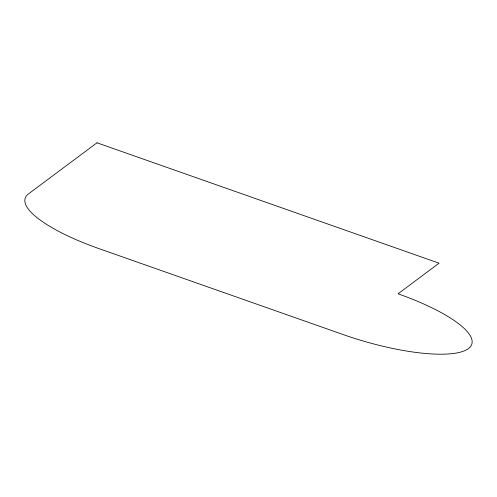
<?xml version="1.0" encoding="UTF-8"?>
<svg xmlns="http://www.w3.org/2000/svg" width="497" height="497" viewBox="0 0 497 497"><rect width="100%" height="100%" fill="white"/><g stroke="black" fill="none" stroke-linecap="round" stroke-linejoin="round"><path stroke-width="0.75" d="M97.008 142.794L28.602 193.811A105.476 27.832 16.4 0 0 98.971 248.618L343.303 334.618A105.476 27.832 16.4 0 0 468.398 348.608A105.476 27.832 16.4 0 0 398.029 293.802L439.075 263.193L97.008 142.794"/></g></svg>
